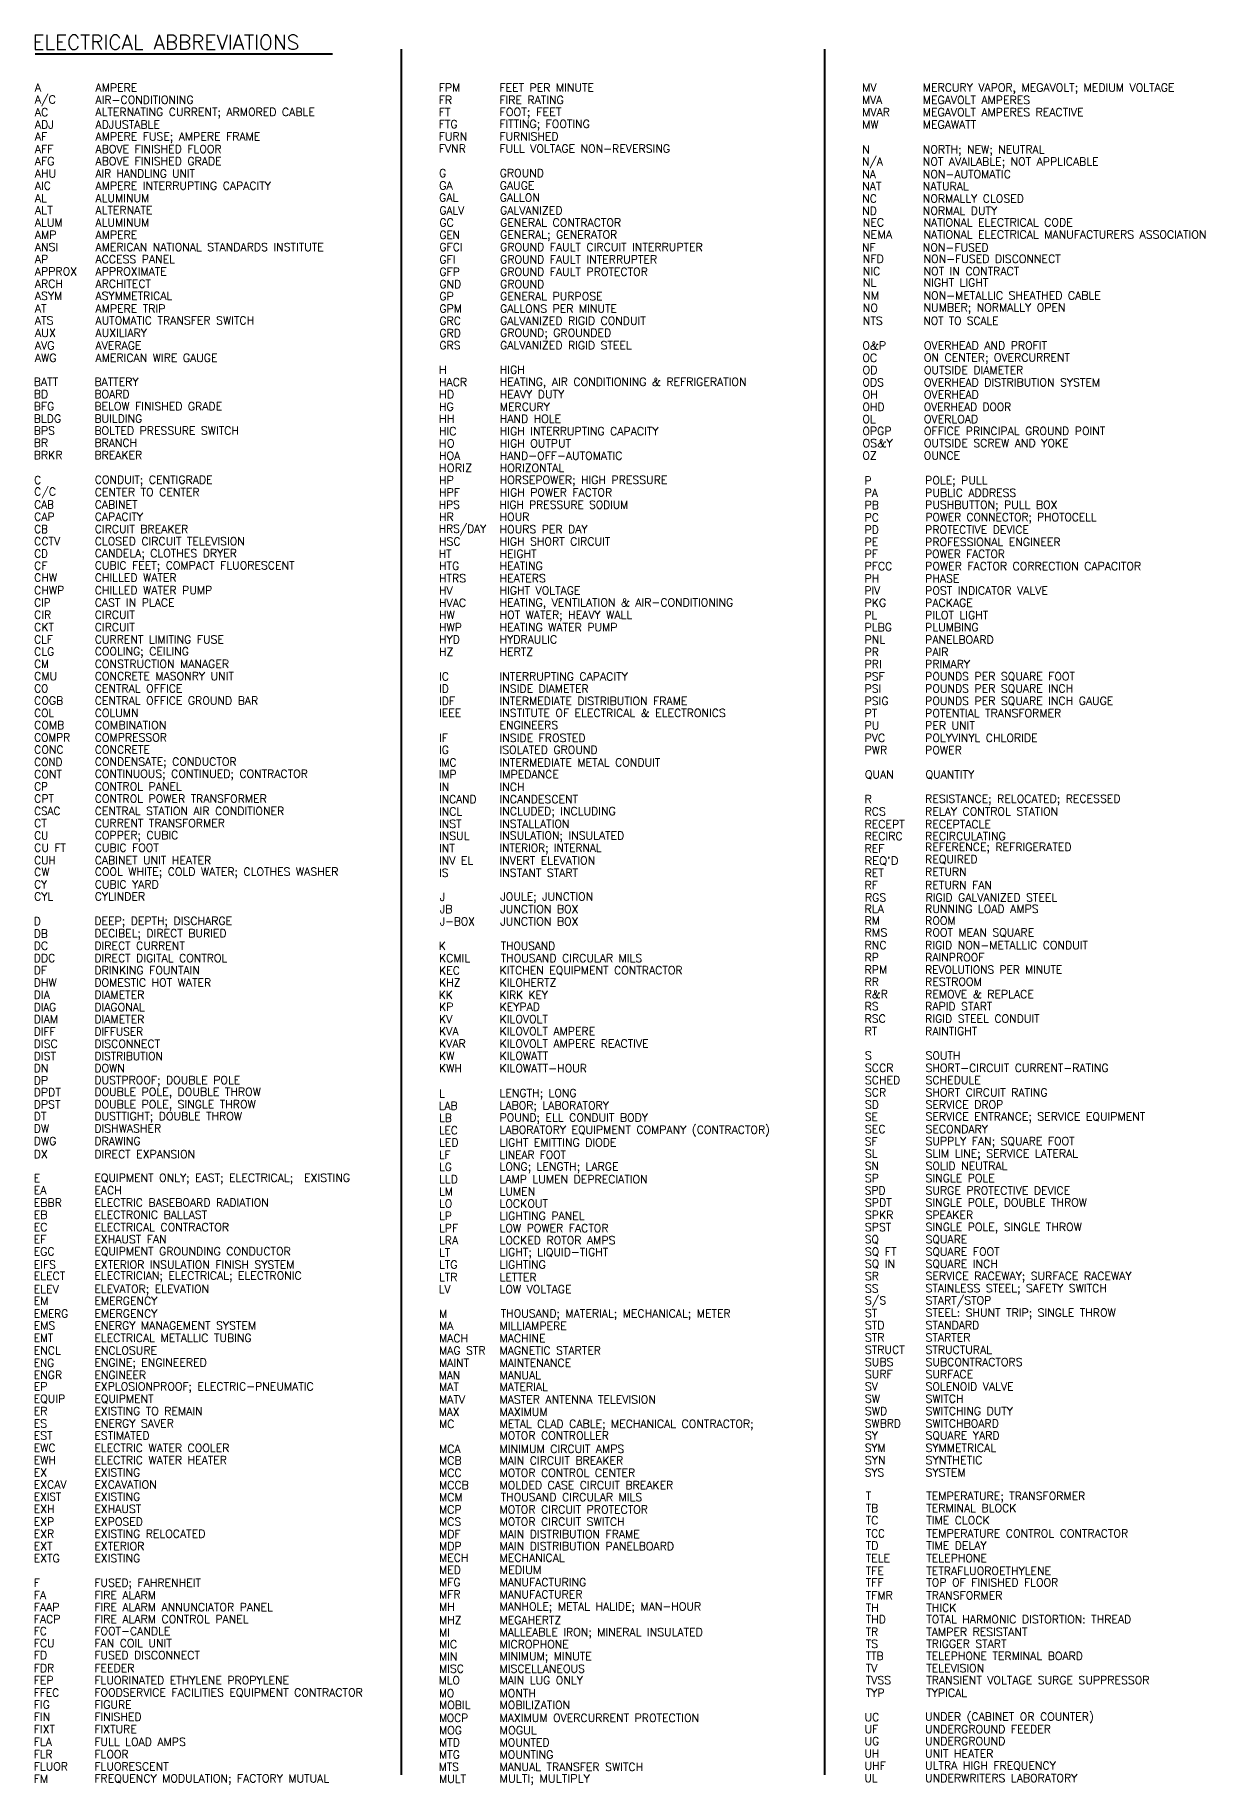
# Model space of a CAD drawing. Header units: inches. Extents: x 5165 to 6055, y 2314 to 2970.
# Drawn here: x 5165 to 5604, y 2314 to 2970 of the extents above; entities that cross this region are included whole.
import ezdxf

# ---------------------------------------------------------------- set-up
doc = ezdxf.new("R2010")
doc.units = ezdxf.units.IN
doc.header["$MEASUREMENT"] = 0
doc.layers.add('www.linecad.com', color=7, linetype='Continuous')
doc.styles.add('www.linecad.com', font='romans.shx')

msp = doc.modelspace()

# ---------------------------------------------------------------- linework, layer by layer
at = {"layer": 'www.linecad.com', "lineweight": 40}
for points in [[(5164.9, 2963.04), (5276.35, 2963.04)], [(5302.11, 2964.73), (5302.11, 2317.67)], [(5460.93, 2964.73), (5460.93, 2317.67)]]:
    msp.add_lwpolyline(points, dxfattribs=at)

# ---------------------------------------------------------------- texts
at = {"layer": 'www.linecad.com', "style": 'www.linecad.com'}
for s, height, p in [('ELECTRICAL ABBREVIATIONS', 5.4926, (5163.86, 2964.59)), ('A', 3, (5164.76, 2948.85)), ('A/C', 3, (5164.76, 2944.4)), ('AMPERE', 3, (5187.48, 2948.85)), ('AIR-CONDITIONING', 3, (5187.48, 2944.29)), ('FPM', 3, (5316.24, 2948.85)), ('FR', 3, (5316.24, 2944.21)), ('FEET PER MINUTE', 3, (5338.96, 2948.85)), ('FIRE RATING', 3, (5338.96, 2944.21)), ('MV', 3, (5475.07, 2948.85)), ('MERCURY VAPOR, MEGAVOLT; MEDIUM VOLTAGE', 3, (5497.79, 2948.9)), ('MEGAVOLT AMPERES', 3, (5497.79, 2944.21)), ('AC', 3, (5164.76, 2939.65)), ('ALTERNATING CURRENT; ARMORED CABLE', 3, (5187.48, 2939.71)), ('FT', 3, (5316.24, 2939.65)), ('MVAR', 3, (5475.07, 2939.65)), ('MEGAVOLT AMPERES REACTIVE', 3, (5497.79, 2939.65)), ('ADJ', 3, (5164.76, 2935.02)), ('AF', 3, (5164.76, 2930.46)), ('ADJUSTABLE', 3, (5187.48, 2935.02)), ('AMPERE FUSE; AMPERE FRAME', 3, (5187.48, 2930.52)), ('FTG', 3, (5316.24, 2935.17)), ('FURN', 3, (5316.24, 2930.54)), ('FITTING; FOOTING', 3, (5338.96, 2935.23)), ('FURNISHED', 3, (5338.96, 2930.54)), ('MW', 3, (5475.07, 2935.02)), ('MEGAWATT', 3, (5497.79, 2935.02)), ('AFF', 3, (5164.76, 2925.83)), ('ABOVE FINISHED FLOOR', 3, (5187.48, 2925.83)), ('FVNR', 3, (5316.24, 2925.98)), ('FULL VOLTAGE NON-REVERSING', 3, (5338.96, 2925.98)), ('N', 3, (5475.07, 2925.61)), ('NORTH; NEW; NEUTRAL', 3, (5497.79, 2925.67)), ('AFG', 3, (5164.76, 2921.27)), ('ABOVE FINISHED GRADE', 3, (5187.48, 2921.27)), ('NOT AVAILABLE; NOT APPLICABLE', 3, (5497.79, 2921.11)), ('AHU', 3, (5164.76, 2916.64)), ('AIC', 3, (5164.76, 2912.08)), ('AMPERE INTERRUPTING CAPACITY', 3, (5187.48, 2912.08)), ('G', 3, (5316.39, 2916.79)), ('GROUND', 3, (5339.11, 2916.79)), ('GAUGE', 3, (5339.11, 2912.15)), ('NA', 3, (5475.07, 2916.42)), ('NAT', 3, (5475.07, 2911.86)), ('NON-AUTOMATIC', 3, (5497.79, 2916.42)), ('NATURAL', 3, (5497.79, 2911.86)), ('AL', 3, (5164.76, 2907.45)), ('ALUMINUM', 3, (5187.48, 2907.45)), ('GAL', 3, (5316.39, 2907.6)), ('GALLON', 3, (5339.11, 2907.6)), ('NC', 3, (5475.07, 2907.23)), ('NORMALLY CLOSED', 3, (5497.79, 2907.23)), ('ALUM', 3, (5164.76, 2898.26)), ('ALTERNATE', 3, (5187.48, 2902.89)), ('ALUMINUM', 3, (5187.48, 2898.26)), ('GC', 3, (5316.46, 2898.26)), ('GALVANIZED', 3, (5339.25, 2902.82)), ('GENERAL CONTRACTOR', 3, (5339.25, 2898.26)), ('ND', 3, (5475.07, 2902.67)), ('NEC', 3, (5475.29, 2898.33)), ('NORMAL DUTY', 3, (5497.79, 2902.67)), ('NATIONAL ELECTRICAL CODE', 3, (5498.08, 2898.33)), ('AMP', 3, (5164.76, 2893.7)), ('AMPERE', 3, (5187.48, 2893.7)), ('GENERAL; GENERATOR', 3, (5339.25, 2893.76)), ('NATIONAL ELECTRICAL MANUFACTURERS ASSOCIATION', 3, (5498.08, 2893.77)), ('ANSI', 3, (5164.76, 2889.07)), ('AP', 3, (5164.76, 2884.51)), ('AMERICAN NATIONAL STANDARDS INSTITUTE', 3, (5187.48, 2889.07)), ('ACCESS PANEL', 3, (5187.48, 2884.51)), ('GFCI', 3, (5316.46, 2889.07)), ('GFI', 3, (5316.46, 2884.43)), ('GROUND FAULT CIRCUIT INTERRUPTER', 3, (5339.25, 2889.07)), ('GROUND FAULT INTERRUPTER', 3, (5339.25, 2884.43)), ('NFD', 3, (5475.29, 2884.65)), ('NON-FUSED', 3, (5497.79, 2888.92)), ('NON-FUSED DISCONNECT', 3, (5498.08, 2884.65)), ('APPROX', 3, (5164.76, 2879.95)), ('APPROXIMATE', 3, (5187.48, 2879.95)), ('GFP', 3, (5316.46, 2879.8)), ('GROUND FAULT PROTECTOR', 3, (5339.25, 2879.8)), ('NIC', 3, (5475.29, 2880.02)), ('NOT IN CONTRACT', 3, (5498.08, 2880.02)), ('ARCH', 3, (5164.76, 2875.32)), ('ARCHITECT', 3, (5187.48, 2875.32)), ('GND', 3, (5316.46, 2875.17)), ('GROUND', 3, (5339.25, 2875.17)), ('NIGHT LIGHT', 3, (5498.08, 2875.76)), ('ASYM', 3, (5164.76, 2870.76)), ('AT', 3, (5164.76, 2865.98)), ('ASYMMETRICAL', 3, (5187.48, 2870.76)), ('AMPERE TRIP', 3, (5187.48, 2865.98)), ('GP', 3, (5316.46, 2870.61)), ('GPM', 3, (5316.46, 2865.98)), ('GENERAL PURPOSE', 3, (5339.25, 2870.61)), ('GALLONS PER MINUTE', 3, (5339.25, 2865.98)), ('NO', 3, (5475.29, 2866.27)), ('NON-METALLIC SHEATHED CABLE', 3, (5498.08, 2870.9)), ('NUMBER; NORMALLY OPEN', 3, (5498.08, 2866.4)), ('ATS', 3, (5164.76, 2861.57)), ('AUTOMATIC TRANSFER SWITCH', 3, (5187.48, 2861.57)), ('GRC', 3, (5316.46, 2861.42)), ('GALVANIZED RIGID CONDUIT', 3, (5339.25, 2861.42)), ('NTS', 3, (5475.29, 2861.42)), ('AVG', 3, (5164.76, 2852.15)), ('AUXILIARY', 3, (5187.48, 2856.86)), ('AVERAGE', 3, (5187.48, 2852.15)), ('GRD', 3, (5316.46, 2856.79)), ('GRS', 3, (5316.46, 2852.23)), ('GROUND; GROUNDED', 3, (5339.25, 2856.92)), ('GALVANIZED RIGID STEEL', 3, (5339.25, 2852.23)), ('O&P', 3, (5475.13, 2852.15)), ('OVERHEAD AND PROFIT', 3, (5498.22, 2852.15)), ('AWG', 3, (5164.76, 2847.52)), ('AMERICAN WIRE GAUGE', 3, (5187.48, 2847.52)), ('OC', 3, (5475.13, 2847.52)), ('ON CENTER; OVERCURRENT', 3, (5498.22, 2847.65)), ('BATT', 3, (5164.33, 2838.55)), ('BATTERY', 3, (5187.05, 2838.55)), ('HACR', 3, (5316.32, 2838.4)), ('HIGH', 3, (5339.11, 2843.04)), ('HEATING, AIR CONDITIONING & REFRIGERATION', 3, (5339.11, 2838.53)), ('OUTSIDE DIAMETER', 3, (5498.22, 2842.96)), ('BD', 3, (5164.33, 2833.92)), ('BOARD', 3, (5187.05, 2833.92)), ('HEAVY DUTY', 3, (5339.11, 2833.85)), ('ODS', 3, (5475.13, 2838.33)), ('OVERHEAD DISTRIBUTION SYSTEM', 3, (5498.22, 2838.33)), ('OVERHEAD', 3, (5498.22, 2833.77)), ('BFG', 3, (5164.33, 2829.36)), ('BELOW FINISHED GRADE', 3, (5187.05, 2829.36)), ('HG', 3, (5316.32, 2829.21)), ('MERCURY', 3, (5339.11, 2829.21)), ('OHD', 3, (5475.13, 2829.14)), ('BLDG', 3, (5164.33, 2824.73)), ('BPS', 3, (5164.33, 2820.24)), ('BUILDING', 3, (5187.05, 2824.73)), ('BOLTED PRESSURE SWITCH', 3, (5187.05, 2820.24)), ('HIC', 3, (5316.32, 2820.02)), ('HAND HOLE', 3, (5339.11, 2824.65)), ('HIGH INTERRUPTING CAPACITY', 3, (5339.11, 2820.02)), ('OL', 3, (5475.13, 2824.58)), ('OPGP', 3, (5475.13, 2820.1)), ('OVERLOAD', 3, (5498.22, 2824.58)), ('OFFICE PRINCIPAL GROUND POINT', 3, (5498.22, 2820.1)), ('BR', 3, (5164.33, 2815.68)), ('BRANCH', 3, (5187.05, 2815.68)), ('HIGH OUTPUT', 3, (5339.11, 2815.46)), ('OUTSIDE SCREW AND YOKE', 3, (5498.22, 2815.54)), ('BRKR', 3, (5164.33, 2811.05)), ('BREAKER', 3, (5187.05, 2811.05)), ('HOA', 3, (5316.32, 2810.83)), ('HAND-OFF-AUTOMATIC', 3, (5339.11, 2810.83)), ('HORIZONTAL', 3, (5339.11, 2806.27)), ('OZ', 3, (5475.13, 2810.9)), ('OUNCE', 3, (5498.15, 2810.9)), ('CONDUIT; CENTIGRADE', 3, (5187.19, 2801.84)), ('HP', 3, (5316.32, 2801.64)), ('HORSEPOWER; HIGH PRESSURE', 3, (5339.11, 2801.77)), ('POLE; PULL', 3, (5498.67, 2801.62)), ('C/C', 3, (5164.47, 2797.35)), ('CENTER TO CENTER', 3, (5187.19, 2797.15)), ('CABINET', 3, (5187.19, 2792.52)), ('HPF', 3, (5316.32, 2797.08)), ('HIGH POWER FACTOR', 3, (5339.11, 2797.08)), ('PA', 3, (5475.95, 2796.93)), ('PUBLIC ADDRESS', 3, (5498.67, 2796.93)), ('CAP', 3, (5164.47, 2787.96)), ('CAPACITY', 3, (5187.19, 2787.96)), ('HR', 3, (5316.32, 2787.89)), ('HOUR', 3, (5339.04, 2787.89)), ('PB', 3, (5475.95, 2792.3)), ('PC', 3, (5475.95, 2787.67)), ('PUSHBUTTON; PULL BOX', 3, (5498.67, 2792.43)), ('CIRCUIT BREAKER', 3, (5187.19, 2783.33)), ('HOURS PER DAY', 3, (5339.04, 2783.26)), ('PD', 3, (5475.95, 2783.11)), ('PROTECTIVE DEVICE', 3, (5498.67, 2783.11)), ('CCTV', 3, (5164.47, 2778.77)), ('CLOSED CIRCUIT TELEVISION', 3, (5187.19, 2778.77)), ('CANDELA; CLOTHES DRYER', 3, (5187.19, 2774.27)), ('HSC', 3, (5316.32, 2778.7)), ('HIGH SHORT CIRCUIT', 3, (5339.04, 2778.7)), ('HEIGHT', 3, (5339.04, 2774.07)), ('PE', 3, (5475.95, 2778.48)), ('PF', 3, (5475.95, 2773.99)), ('PROFESSIONAL ENGINEER', 3, (5498.67, 2778.48)), ('CF', 3, (5164.47, 2769.58)), ('CUBIC FEET; COMPACT FLUORESCENT', 3, (5187.19, 2769.71)), ('HTG', 3, (5316.32, 2769.51)), ('HEATING', 3, (5339.04, 2769.51)), ('PFCC', 3, (5475.95, 2769.43)), ('POWER FACTOR CORRECTION CAPACITOR', 3, (5498.67, 2769.43)), ('CHW', 3, (5164.47, 2765.1)), ('CHWP', 3, (5164.47, 2760.39)), ('CHILLED WATER', 3, (5187.19, 2765.1)), ('CHILLED WATER PUMP', 3, (5187.19, 2760.39)), ('HTRS', 3, (5316.32, 2764.88)), ('HV', 3, (5316.32, 2760.32)), ('HEATERS', 3, (5339.04, 2764.88)), ('HIGHT VOLTAGE', 3, (5339.04, 2760.32)), ('PH', 3, (5475.95, 2764.8)), ('PHASE', 3, (5498.67, 2764.8)), ('POST INDICATOR VALVE', 3, (5498.67, 2760.24)), ('CAST IN PLACE', 3, (5187.19, 2755.76)), ('HVAC', 3, (5316.32, 2755.68)), ('HEATING, VENTILATION & AIR-CONDITIONING', 3, (5339.04, 2755.81)), ('PKG', 3, (5475.95, 2755.68)), ('PACKAGE', 3, (5498.67, 2755.68)), ('CIR', 3, (5164.47, 2751.2)), ('CKT', 3, (5164.47, 2746.57)), ('CIRCUIT', 3, (5187.19, 2751.2)), ('CIRCUIT', 3, (5187.19, 2746.57)), ('HW', 3, (5316.32, 2751.13)), ('HOT WATER; HEAVY WALL', 3, (5339.04, 2751.18)), ('PILOT LIGHT', 3, (5498.67, 2751.05)), ('CURRENT LIMITING FUSE', 3, (5187.19, 2741.93)), ('HWP', 3, (5316.32, 2746.49)), ('HYD', 3, (5316.32, 2741.93)), ('HEATING WATER PUMP', 3, (5339.04, 2746.49)), ('HYDRAULIC', 3, (5339.04, 2741.93)), ('PLBG', 3, (5475.95, 2746.49)), ('PNL', 3, (5475.95, 2741.86)), ('PLUMBING', 3, (5498.67, 2746.49)), ('PANELBOARD', 3, (5498.67, 2741.86)), ('CLG', 3, (5164.47, 2737.38)), ('COOLING; CEILING', 3, (5187.19, 2737.51)), ('HZ', 3, (5316.32, 2737.3)), ('HERTZ', 3, (5339.04, 2737.3)), ('PR', 3, (5475.95, 2737.23)), ('PAIR', 3, (5498.67, 2737.23)), ('CMU', 3, (5164.47, 2728.18)), ('CONSTRUCTION MANAGER', 3, (5187.19, 2732.74)), ('CONCRETE MASONRY UNIT', 3, (5187.19, 2728.18)), ('IC', 3, (5316.32, 2728.04)), ('INTERRUPTING CAPACITY', 3, (5339.04, 2728.04)), ('PRI', 3, (5475.95, 2732.67)), ('PSF', 3, (5475.95, 2728.04)), ('PRIMARY', 3, (5498.67, 2732.67)), ('POUNDS PER SQUARE FOOT', 3, (5498.67, 2728.1)), ('CENTRAL OFFICE', 3, (5187.19, 2723.55)), ('ID', 3, (5316.32, 2723.48)), ('INSIDE DIAMETER', 3, (5339.04, 2723.48)), ('PSI', 3, (5475.95, 2723.48)), ('POUNDS PER SQUARE INCH', 3, (5498.67, 2723.54)), ('COGB', 3, (5164.47, 2718.99)), ('CENTRAL OFFICE GROUND BAR', 3, (5187.19, 2718.99)), ('COLUMN', 3, (5187.19, 2714.36)), ('IDF', 3, (5316.32, 2718.85)), ('IEEE', 3, (5316.32, 2714.36)), ('INTERMEDIATE DISTRIBUTION FRAME', 3, (5339.04, 2718.85)), ('INSTITUTE OF ELECTRICAL & ELECTRONICS', 3, (5339.04, 2714.36)), ('PSIG', 3, (5475.95, 2718.85)), ('PT', 3, (5475.95, 2714.29)), ('POUNDS PER SQUARE INCH GAUGE', 3, (5498.67, 2718.91)), ('POTENTIAL TRANSFORMER', 3, (5498.67, 2714.29)), ('COMB', 3, (5164.47, 2709.8)), ('ENGINEERS', 3, (5339.04, 2709.8)), ('PU', 3, (5475.95, 2709.65)), ('PER UNIT', 3, (5498.67, 2709.65)), ('CONC', 3, (5164.47, 2700.61)), ('COMPRESSOR', 3, (5187.19, 2705.17)), ('CONCRETE', 3, (5187.19, 2700.61)), ('IF', 3, (5316.32, 2705.02)), ('INSIDE FROSTED', 3, (5339.04, 2705.02)), ('PVC', 3, (5475.95, 2705.02)), ('POLYVINYL CHLORIDE', 3, (5498.67, 2705.02)), ('CONDENSATE; CONDUCTOR', 3, (5187.19, 2696.11)), ('IG', 3, (5316.32, 2700.54)), ('ISOLATED GROUND', 3, (5339.04, 2700.54)), ('INTERMEDIATE METAL CONDUIT', 3, (5339.04, 2695.83)), ('PWR', 3, (5475.95, 2700.46)), ('POWER', 3, (5498.67, 2700.46)), ('CONT', 3, (5164.47, 2691.42)), ('CONTINUOUS; CONTINUED; CONTRACTOR', 3, (5187.19, 2691.55)), ('IMPEDANCE', 3, (5339.04, 2691.35)), ('QUAN', 3, (5476.09, 2691.34)), ('QUANTITY', 3, (5498.81, 2691.34)), ('CPT', 3, (5164.47, 2682.23)), ('CONTROL PANEL', 3, (5187.19, 2686.79)), ('CONTROL POWER TRANSFORMER', 3, (5187.19, 2682.23)), ('IN', 3, (5316.32, 2686.64)), ('INCH', 3, (5339.04, 2686.64)), ('INCANDESCENT', 3, (5339.04, 2682.01)), ('R', 3, (5475.95, 2682.08)), ('RESISTANCE; RELOCATED; RECESSED', 3, (5498.67, 2682.21)), ('CENTRAL STATION AIR CONDITIONER', 3, (5187.19, 2677.6)), ('INCL', 3, (5316.32, 2677.45)), ('INCLUDED; INCLUDING', 3, (5339.04, 2677.58)), ('RCS', 3, (5475.95, 2677.45)), ('RELAY CONTROL STATION', 3, (5498.67, 2677.45)), ('CT', 3, (5164.47, 2673.04)), ('CURRENT TRANSFORMER', 3, (5187.19, 2673.04)), ('COPPER; CUBIC', 3, (5187.19, 2668.53)), ('INST', 3, (5316.32, 2672.82)), ('INSUL', 3, (5316.32, 2668.26)), ('INSTALLATION', 3, (5339.04, 2672.82)), ('INSULATION; INSULATED', 3, (5339.04, 2668.39)), ('RECEPT', 3, (5475.95, 2672.67)), ('RECIRC', 3, (5475.95, 2668.18)), ('RECEPTACLE', 3, (5498.67, 2672.67)), ('RECIRCULATING', 3, (5498.67, 2668.18)), ('CU FT', 3, (5164.47, 2663.85)), ('CUBIC FOOT', 3, (5187.19, 2663.85)), ('INT', 3, (5316.32, 2663.63)), ('REF', 3, (5475.95, 2663.55)), ('REFERENCE; REFRIGERATED', 3, (5498.67, 2664.12)), ('CW', 3, (5164.47, 2654.73)), ('CABINET UNIT HEATER', 3, (5187.19, 2659.14)), ('COOL WHITE; COLD WATER; CLOTHES WASHER', 3, (5187.19, 2654.86)), ('INV EL', 3, (5316.32, 2659.07)), ('INVERT ELEVATION', 3, (5339.04, 2659.07)), ('REQUIRED', 3, (5498.67, 2659.5)), ('RETURN', 3, (5498.67, 2654.8)), ('CUBIC YARD', 3, (5187.19, 2650.1)), ('IS', 3, (5316.32, 2654.43)), ('INSTANT START', 3, (5339.04, 2654.43)), ('RET', 3, (5475.95, 2654.36)), ('RF', 3, (5475.95, 2649.8)), ('RETURN FAN', 3, (5498.67, 2649.8)), ('CYL', 3, (5164.47, 2645.54)), ('CYLINDER', 3, (5187.19, 2645.54)), ('J', 3, (5316.6, 2645.39)), ('JOULE; JUNCTION', 3, (5339.32, 2645.52)), ('RGS', 3, (5476.09, 2645.17)), ('RIGID GALVANIZED STEEL', 3, (5498.82, 2645.17)), ('D', 3, (5164.33, 2636.27)), ('DEEP; DEPTH; DISCHARGE', 3, (5187.05, 2636.4)), ('JB', 3, (5316.6, 2640.83)), ('JUNCTION BOX', 3, (5339.32, 2640.83)), ('JUNCTION BOX', 3, (5339.32, 2636.2)), ('RLA', 3, (5475.95, 2640.9)), ('RM', 3, (5475.95, 2636.49)), ('RUNNING LOAD AMPS', 3, (5498.67, 2640.9)), ('ROOM', 3, (5498.67, 2636.49)), ('DECIBEL; DIRECT BURIED', 3, (5187.05, 2631.77)), ('ROOT MEAN SQUARE', 3, (5498.67, 2632.07)), ('DC', 3, (5164.33, 2627.08)), ('DDC', 3, (5164.33, 2622.45)), ('DIRECT CURRENT', 3, (5187.05, 2627.08)), ('DIRECT DIGITAL CONTROL', 3, (5187.05, 2622.45)), ('KCMIL', 3, (5316.32, 2622.45)), ('THOUSAND CIRCULAR MILS', 3, (5339.46, 2622.45)), ('RNC', 3, (5475.95, 2627.3)), ('RP', 3, (5475.95, 2622.74)), ('RIGID NON-METALLIC CONDUIT', 3, (5498.67, 2627.3)), ('RAINPROOF', 3, (5498.67, 2622.74)), ('DF', 3, (5164.33, 2617.89)), ('DRINKING FOUNTAIN', 3, (5187.05, 2617.89)), ('KEC', 3, (5316.32, 2617.82)), ('KITCHEN EQUIPMENT CONTRACTOR', 3, (5339.04, 2617.88)), ('RPM', 3, (5475.95, 2618.11)), ('DHW', 3, (5164.33, 2613.26)), ('DOMESTIC HOT WATER', 3, (5187.05, 2613.26)), ('KHZ', 3, (5316.32, 2613.26)), ('KILOHERTZ', 3, (5339.04, 2613.26)), ('RR', 3, (5475.95, 2613.55)), ('R&R', 3, (5475.95, 2608.92)), ('RESTROOM', 3, (5498.67, 2613.55)), ('REMOVE & REPLACE', 3, (5498.67, 2608.92)), ('DIA', 3, (5164.33, 2608.7)), ('DIAMETER', 3, (5187.05, 2608.7)), ('DIAGONAL', 3, (5187.05, 2604.07)), ('KP', 3, (5316.32, 2604.21)), ('KEYPAD', 3, (5339.04, 2604.21)), ('RS', 3, (5475.95, 2604.36)), ('RAPID START', 3, (5498.67, 2604.36)), ('DIAM', 3, (5164.33, 2599.51)), ('DIAMETER', 3, (5187.05, 2599.51)), ('KV', 3, (5316.32, 2599.58)), ('KILOVOLT', 3, (5339.04, 2599.58)), ('RSC', 3, (5475.95, 2599.73)), ('RIGID STEEL CONDUIT', 3, (5498.67, 2599.73)), ('DISC', 3, (5164.33, 2590.32)), ('DISCONNECT', 3, (5187.05, 2590.32)), ('KVA', 3, (5316.32, 2595.02)), ('KVAR', 3, (5316.32, 2590.39)), ('KILOVOLT AMPERE', 3, (5339.04, 2595.02)), ('KILOVOLT AMPERE REACTIVE', 3, (5339.04, 2590.39)), ('RT', 3, (5475.95, 2595.1)), ('RAINTIGHT', 3, (5498.67, 2595.1)), ('DIST', 3, (5164.33, 2585.68)), ('KW', 3, (5316.32, 2585.83)), ('KILOWATT', 3, (5339.04, 2585.83)), ('S', 3, (5476.09, 2585.9)), ('SOUTH', 3, (5498.81, 2585.9)), ('DN', 3, (5164.33, 2581.2)), ('DP', 3, (5164.33, 2576.57)), ('DOWN', 3, (5187.05, 2581.2)), ('DUSTPROOF; DOUBLE POLE', 3, (5187.05, 2576.7)), ('KWH', 3, (5316.32, 2581.13)), ('KILOWATT-HOUR', 3, (5339.04, 2581.13)), ('SCCR', 3, (5476.09, 2581.27)), ('SCHED', 3, (5476.09, 2576.71)), ('SHORT-CIRCUIT CURRENT-RATING', 3, (5498.81, 2581.27)), ('SCHEDULE', 3, (5498.81, 2576.71)), ('DPDT', 3, (5164.33, 2572.15)), ('DOUBLE POLE, DOUBLE THROW', 3, (5187.05, 2572.29)), ('L', 3, (5316.32, 2571.71)), ('LENGTH; LONG', 3, (5339.04, 2571.84)), ('SCR', 3, (5476.09, 2572.08)), ('SHORT CIRCUIT RATING', 3, (5498.81, 2572.08)), ('DPST', 3, (5164.33, 2567.6)), ('DT', 3, (5164.33, 2563.11)), ('DOUBLE POLE, SINGLE THROW', 3, (5187.05, 2567.65)), ('DUSTTIGHT; DOUBLE THROW', 3, (5187.05, 2563.17)), ('LABOR; LABORATORY', 3, (5339.04, 2567.21)), ('SD', 3, (5476.09, 2567.52)), ('SERVICE DROP', 3, (5498.81, 2567.52)), ('SERVICE ENTRANCE; SERVICE EQUIPMENT', 3, (5498.81, 2563.02)), ('DW', 3, (5164.33, 2558.55)), ('DISHWASHER', 3, (5187.05, 2558.55)), ('LB', 3, (5316.32, 2562.52)), ('POUND; ELL CONDUIT BODY', 3, (5339.04, 2562.65)), ('LABORATORY EQUIPMENT COMPANY (CONTRACTOR)', 3, (5339.04, 2558.08)), ('SEC', 3, (5476.09, 2558.33)), ('SECONDARY', 3, (5498.81, 2558.33)), ('DWG', 3, (5164.33, 2553.85)), ('DRAWING', 3, (5187.05, 2553.85)), ('LED', 3, (5316.32, 2553.33)), ('LIGHT EMITTING DIODE', 3, (5339.04, 2553.33)), ('SUPPLY FAN; SQUARE FOOT', 3, (5498.81, 2553.83)), ('DX', 3, (5164.33, 2548.92)), ('DIRECT EXPANSION', 3, (5187.05, 2548.92)), ('LG', 3, (5316.32, 2544.14)), ('LONG; LENGTH; LARGE', 3, (5339.04, 2544.27)), ('SL', 3, (5476.09, 2549.14)), ('SLIM LINE; SERVICE LATERAL', 3, (5498.81, 2549.2)), ('SOLID NEUTRAL', 3, (5498.81, 2544.51)), ('E', 3, (5164.33, 2539.95)), ('EQUIPMENT ONLY; EAST; ELECTRICAL;  EXISTING', 3, (5187.05, 2540.08)), ('LLD', 3, (5316.32, 2539.51)), ('LAMP LUMEN DEPRECIATION', 3, (5339.04, 2539.51)), ('SP', 3, (5476.09, 2539.95)), ('SINGLE POLE', 3, (5498.81, 2539.95)), ('EA', 3, (5164.33, 2535.39)), ('EBBR', 3, (5164.33, 2530.76)), ('EACH', 3, (5187.05, 2535.39)), ('ELECTRIC BASEBOARD RADIATION', 3, (5187.05, 2530.76)), ('LM', 3, (5316.32, 2534.95)), ('LO', 3, (5316.32, 2530.39)), ('LUMEN', 3, (5339.04, 2534.95)), ('LOCKOUT', 3, (5339.04, 2530.39)), ('SPDT', 3, (5476.09, 2530.76)), ('SURGE PROTECTIVE DEVICE', 3, (5498.81, 2535.32)), ('SINGLE POLE, DOUBLE THROW', 3, (5498.81, 2530.81)), ('EB', 3, (5164.33, 2526.2)), ('ELECTRONIC BALLAST', 3, (5187.05, 2526.2)), ('LIGHTING PANEL', 3, (5339.04, 2525.76)), ('SPKR', 3, (5476.09, 2526.13)), ('SPEAKER', 3, (5498.81, 2526.13)), ('EC', 3, (5164.33, 2521.57)), ('EF', 3, (5164.33, 2517.01)), ('ELECTRICAL CONTRACTOR', 3, (5187.05, 2521.57)), ('EXHAUST FAN', 3, (5187.05, 2517.01)), ('LPF', 3, (5316.32, 2521.2)), ('LOW POWER FACTOR', 3, (5339.04, 2521.2)), ('SPST', 3, (5476.09, 2521.57)), ('SINGLE POLE, SINGLE THROW', 3, (5498.81, 2521.62)), ('SQUARE', 3, (5498.81, 2517)), ('EGC', 3, (5164.33, 2512.45)), ('EQUIPMENT GROUNDING CONDUCTOR', 3, (5187.05, 2512.51)), ('LRA', 3, (5316.32, 2516.64)), ('LOCKED ROTOR AMPS', 3, (5339.04, 2516.64)), ('LIGHT; LIQUID-TIGHT', 3, (5339.04, 2512.21)), ('SQ FT', 3, (5476.09, 2512.37)), ('SQUARE FOOT', 3, (5498.81, 2512.37)), ('EIFS', 3, (5164.33, 2507.52)), ('EXTERIOR INSULATION FINISH SYSTEM', 3, (5187.05, 2507.52)), ('LTG', 3, (5316.32, 2507.52)), ('LIGHTING', 3, (5339.04, 2507.52)), ('SQ IN', 3, (5476.09, 2507.81)), ('SQUARE INCH', 3, (5498.81, 2507.81)), ('ELECT', 3, (5164.33, 2503.26)), ('ELEV', 3, (5164.33, 2498.33)), ('ELECTRICIAN; ELECTRICAL; ELECTRONIC', 3, (5187.05, 2503.39)), ('ELEVATOR; ELEVATION', 3, (5187.05, 2498.39)), ('LTR', 3, (5316.32, 2502.82)), ('LETTER', 3, (5339.04, 2502.74)), ('LOW VOLTAGE', 3, (5339.04, 2498.26)), ('SR', 3, (5476.09, 2503.18)), ('SS', 3, (5476.09, 2498.55)), ('SERVICE RACEWAY; SURFACE RACEWAY', 3, (5498.81, 2503.24)), ('STAINLESS STEEL; SAFETY SWITCH', 3, (5498.81, 2498.68)), ('EM', 3, (5164.33, 2493.92)), ('EMERGENCY', 3, (5187.05, 2493.92)), ('S/S', 3, (5476.09, 2494.11)), ('START/STOP', 3, (5498.81, 2494.11)), ('EMS', 3, (5164.33, 2484.65)), ('EMERGENCY', 3, (5187.05, 2489.14)), ('ENERGY MANAGEMENT SYSTEM', 3, (5187.05, 2484.65)), ('M', 3, (5316.32, 2489.07)), ('MA', 3, (5316.32, 2484.51)), ('MILLIAMPERE', 3, (5339.04, 2484.51)), ('THOUSAND; MATERIAL; MECHANICAL; METER', 3, (5339.46, 2489.2)), ('ST', 3, (5476.09, 2489.36)), ('STD', 3, (5476.09, 2484.8)), ('STEEL: SHUNT TRIP; SINGLE THROW', 3, (5498.81, 2489.49)), ('STANDARD', 3, (5498.81, 2484.8)), ('ELECTRICAL METALLIC TUBING', 3, (5187.05, 2480.02)), ('MACH', 3, (5316.32, 2479.88)), ('MACHINE', 3, (5339.04, 2479.88)), ('STR', 3, (5476.09, 2480.17)), ('STARTER', 3, (5498.81, 2480.17)), ('ENCL', 3, (5164.33, 2475.32)), ('ENCLOSURE', 3, (5187.05, 2475.32)), ('MAG STR', 3, (5316.32, 2475.32)), ('MAGNETIC STARTER', 3, (5339.04, 2475.32)), ('STRUCT', 3, (5476.09, 2475.61)), ('SUBS', 3, (5476.09, 2470.98)), ('STRUCTURAL', 3, (5498.81, 2475.61)), ('SUBCONTRACTORS', 3, (5498.81, 2470.98)), ('ENGR', 3, (5164.33, 2466.13)), ('ENGINE; ENGINEERED', 3, (5187.05, 2470.81)), ('ENGINEER', 3, (5187.05, 2466.13)), ('MAINT', 3, (5316.32, 2470.68)), ('MAINTENANCE', 3, (5339.04, 2470.68)), ('MANUAL', 3, (5339.04, 2466.05)), ('SURF', 3, (5476.09, 2466.42)), ('SURFACE', 3, (5498.81, 2466.42)), ('EP', 3, (5164.33, 2461.79)), ('EXPLOSIONPROOF; ELECTRIC-PNEUMATIC', 3, (5187.05, 2461.84)), ('MAT', 3, (5316.32, 2461.71)), ('MATERIAL', 3, (5339.04, 2461.71)), ('SV', 3, (5476.09, 2461.79)), ('SOLENOID VALVE', 3, (5498.81, 2461.79)), ('EQUIP', 3, (5164.33, 2457.22)), ('ER', 3, (5164.33, 2452.6)), ('EQUIPMENT', 3, (5187.05, 2457.22)), ('EXISTING TO REMAIN', 3, (5187.05, 2452.6)), ('MATV', 3, (5316.32, 2456.93)), ('MASTER ANTENNA TELEVISION', 3, (5339.04, 2456.93)), ('MAXIMUM', 3, (5339.04, 2452.3)), ('SW', 3, (5476.09, 2457.23)), ('SWD', 3, (5476.09, 2452.6)), ('SWITCH', 3, (5498.81, 2457.23)), ('SWITCHING DUTY', 3, (5498.81, 2452.6)), ('ES', 3, (5164.33, 2447.96)), ('ENERGY SAVER', 3, (5187.05, 2447.96)), ('MC', 3, (5316.32, 2447.74)), ('METAL CLAD CABLE; MECHANICAL CONTRACTOR;', 3, (5339.04, 2447.8)), ('SWITCHBOARD', 3, (5498.81, 2447.96)), ('EST', 3, (5164.33, 2443.41)), ('EWC', 3, (5164.33, 2438.77)), ('ESTIMATED', 3, (5187.05, 2443.41)), ('ELECTRIC WATER COOLER', 3, (5187.05, 2438.77)), ('MCA', 3, (5316.32, 2438.41)), ('MOTOR CONTROLLER', 3, (5339.04, 2443.41)), ('MINIMUM CIRCUIT AMPS', 3, (5339.04, 2438.41)), ('SY', 3, (5476.09, 2443.41)), ('SQUARE YARD', 3, (5498.81, 2443.47)), ('SYMMETRICAL', 3, (5498.81, 2438.77)), ('EWH', 3, (5164.33, 2434.21)), ('ELECTRIC WATER HEATER', 3, (5187.05, 2434.21)), ('MCB', 3, (5316.32, 2434.07)), ('MAIN CIRCUIT BREAKER', 3, (5339.04, 2434.07)), ('SYN', 3, (5476.09, 2434.21)), ('EX', 3, (5164.33, 2429.58)), ('EXCAV', 3, (5164.33, 2425.02)), ('EXISTING', 3, (5187.05, 2429.58)), ('EXCAVATION', 3, (5187.05, 2425.02)), ('MCC', 3, (5316.32, 2429.43)), ('MOTOR CONTROL CENTER', 3, (5339.04, 2429.43)), ('SYSTEM', 3, (5498.81, 2429.58)), ('EXISTING', 3, (5187.05, 2420.46)), ('MCCB', 3, (5316.32, 2424.8)), ('MCM', 3, (5316.32, 2420.32)), ('MOLDED CASE CIRCUIT BREAKER', 3, (5339.04, 2424.8)), ('THOUSAND CIRCULAR MILS', 3, (5339.46, 2420.32)), ('T', 3, (5476.38, 2420.76)), ('TEMPERATURE; TRANSFORMER', 3, (5499.1, 2420.74)), ('EXH', 3, (5164.33, 2415.91)), ('EXHAUST', 3, (5187.05, 2415.91)), ('MCP', 3, (5316.32, 2415.68)), ('MOTOR CIRCUIT PROTECTOR', 3, (5339.04, 2415.68)), ('TERMINAL BLOCK', 3, (5499.1, 2416.2)), ('EXP', 3, (5164.33, 2411.13)), ('EXR', 3, (5164.33, 2406.57)), ('EXPOSED', 3, (5187.05, 2411.13)), ('EXISTING RELOCATED', 3, (5187.05, 2406.57)), ('MCS', 3, (5316.32, 2411.13)), ('MDF', 3, (5316.32, 2406.49)), ('MOTOR CIRCUIT SWITCH', 3, (5339.04, 2411.13)), ('MAIN DISTRIBUTION FRAME', 3, (5339.04, 2406.49)), ('TC', 3, (5476.38, 2411.64)), ('TIME CLOCK', 3, (5499.1, 2411.64)), ('TEMPERATURE CONTROL CONTRACTOR', 3, (5499.1, 2406.71)), ('EXT', 3, (5164.33, 2401.93)), ('EXTERIOR', 3, (5187.05, 2401.93)), ('MDP', 3, (5316.32, 2401.93)), ('MAIN DISTRIBUTION PANELBOARD', 3, (5339.04, 2401.93)), ('TD', 3, (5476.38, 2402.16)), ('TIME DELAY', 3, (5499.1, 2402.16)), ('EXTG', 3, (5164.33, 2397.38)), ('EXISTING', 3, (5187.05, 2397.38)), ('MECH', 3, (5316.32, 2397.6)), ('MED', 3, (5316.32, 2393.04)), ('MECHANICAL', 3, (5339.04, 2397.6)), ('TELE', 3, (5476.38, 2397.45)), ('TFE', 3, (5476.38, 2392.67)), ('TELEPHONE', 3, (5499.1, 2397.45)), ('TETRAFLUOROETHYLENE', 3, (5499.1, 2392.67)), ('F', 3, (5164.33, 2388.18)), ('FUSED; FAHRENHEIT', 3, (5187.05, 2388.24)), ('MFG', 3, (5316.32, 2388.41)), ('MANUFACTURING', 3, (5339.04, 2388.41)), ('TFF', 3, (5476.38, 2388.33)), ('TOP OF FINISHED FLOOR', 3, (5499.1, 2388.33)), ('FA', 3, (5164.33, 2383.55)), ('FAAP', 3, (5164.33, 2379.07)), ('FIRE ALARM', 3, (5187.05, 2383.55)), ('FIRE ALARM ANNUNCIATOR PANEL', 3, (5187.05, 2379.07)), ('MFR', 3, (5316.32, 2383.85)), ('MH', 3, (5316.32, 2379.21)), ('MANUFACTURER', 3, (5339.04, 2383.85)), ('MANHOLE; METAL HALIDE; MAN-HOUR', 3, (5339.04, 2379.34)), ('TFMR', 3, (5476.38, 2383.48)), ('TRANSFORMER', 3, (5499.1, 2383.48)), ('FACP', 3, (5164.33, 2374.58)), ('FIRE ALARM CONTROL PANEL', 3, (5187.05, 2374.58)), ('MHZ', 3, (5316.32, 2374.21)), ('MEGAHERTZ', 3, (5339.04, 2374.21)), ('TH', 3, (5476.38, 2378.85)), ('THD', 3, (5476.38, 2374.51)), ('THICK', 3, (5499.1, 2378.85)), ('TOTAL HARMONIC DISTORTION: THREAD', 3, (5499.1, 2374.51)), ('FOOT-CANDLE', 3, (5187.05, 2370.1)), ('MI', 3, (5316.32, 2369.58)), ('MALLEABLE IRON; MINERAL INSULATED', 3, (5339.04, 2369.71)), ('TAMPER RESISTANT', 3, (5499.1, 2369.8)), ('FCU', 3, (5164.33, 2365.54)), ('FD', 3, (5164.33, 2361.05)), ('FAN COIL UNIT', 3, (5187.05, 2365.54)), ('FUSED DISCONNECT', 3, (5187.05, 2361.05)), ('MIC', 3, (5316.32, 2365.17)), ('MIN', 3, (5316.32, 2360.61)), ('MICROPHONE', 3, (5339.04, 2365.17)), ('MINIMUM; MINUTE', 3, (5339.04, 2360.67)), ('TS', 3, (5476.38, 2365.32)), ('TRIGGER START', 3, (5499.1, 2365.32)), ('TELEPHONE TERMINAL BOARD', 3, (5499.1, 2360.76)), ('FDR', 3, (5164.33, 2356.2)), ('FEEDER', 3, (5187.05, 2356.2)), ('MISC', 3, (5316.32, 2355.98)), ('MISCELLANEOUS', 3, (5339.04, 2355.98)), ('TV', 3, (5476.38, 2356.2)), ('TELEVISION', 3, (5499.1, 2356.2)), ('FEP', 3, (5164.33, 2351.64)), ('FLUORINATED ETHYLENE PROPYLENE', 3, (5187.05, 2351.64)), ('FOODSERVICE FACILITIES EQUIPMENT CONTRACTOR', 3, (5187.05, 2347.07)), ('MAIN LUG ONLY', 3, (5339.04, 2351.64)), ('MONTH', 3, (5339.04, 2346.79)), ('TVSS', 3, (5476.38, 2351.71)), ('TYP', 3, (5476.38, 2346.93)), ('TRANSIENT VOLTAGE SURGE SUPPRESSOR', 3, (5499.1, 2351.71)), ('TYPICAL', 3, (5499.1, 2346.93)), ('FIG', 3, (5164.33, 2342.52)), ('FIGURE', 3, (5187.05, 2342.52)), ('MOBIL', 3, (5316.32, 2342.38)), ('MOBILIZATION', 3, (5339.04, 2342.38)), ('FIN', 3, (5164.33, 2337.96)), ('FIXT', 3, (5164.33, 2333.33)), ('FINISHED', 3, (5187.05, 2337.96)), ('FIXTURE', 3, (5187.05, 2333.33)), ('MAXIMUM OVERCURRENT PROTECTION', 3, (5339.04, 2337.52)), ('UC', 3, (5475.95, 2337.82)), ('UF', 3, (5475.95, 2333.33)), ('UNDER (CABINET OR COUNTER)', 3, (5498.67, 2338.01)), ('UNDERGROUND FEEDER', 3, (5498.67, 2333.33)), ('FLA', 3, (5164.33, 2328.55)), ('FULL LOAD AMPS', 3, (5187.05, 2328.55)), ('MOG', 3, (5316.32, 2332.89)), ('MTD', 3, (5316.32, 2328.33)), ('MOUNTED', 3, (5339.04, 2328.33)), ('UG', 3, (5475.95, 2328.85)), ('UNDERGROUND', 3, (5498.67, 2328.85)), ('FLOOR', 3, (5187.05, 2323.92)), ('MTG', 3, (5316.32, 2323.77)), ('MOUNTING', 3, (5339.04, 2323.77)), ('UNIT HEATER', 3, (5498.67, 2324.14)), ('FLUOR', 3, (5164.33, 2319.36)), ('FM', 3, (5164.33, 2314.73)), ('FLUORESCENT', 3, (5187.05, 2319.36)), ('FREQUENCY MODULATION; FACTORY MUTUAL', 3, (5187.05, 2314.86)), ('MULT', 3, (5316.32, 2314.73)), ('MANUAL TRANSFER SWITCH', 3, (5339.04, 2319.14)), ('UHF', 3, (5475.95, 2319.58)), ('ULTRA HIGH FREQUENCY', 3, (5498.67, 2319.65)), ('UNDERWRITERS LABORATORY', 3, (5498.67, 2314.95))]:
    msp.add_text(s, height=height, dxfattribs=at).set_placement(p)
for s, width, p in [('MVA', 0.965074, (5475.09, 2944.21)), ('FOOT; FEET', 1.03255, (5338.94, 2939.71)), ('N/A', 0.970566, (5475.08, 2921.17)), ('AIR HANDLING UNIT', 0.971752, (5187.48, 2916.64)), ('GA', 1.026136, (5316.37, 2912.15)), ('ALT', 1.03346, (5164.75, 2902.89)), ('GALV', 0.974081, (5316.47, 2902.82)), ('GEN', 0.969683, (5316.47, 2893.62)), ('NEMA', 1.035402, (5475.27, 2893.77)), ('NF', 0.960407, (5475.09, 2888.92)), ('NL', 1.026515, (5475.27, 2875.76)), ('NM', 1.039773, (5475.26, 2870.9)), ('NOT TO SCALE', 0.970031, (5498.1, 2861.42)), ('AUX', 1.028409, (5164.76, 2856.86)), ('H', 1.045455, (5316.29, 2843.04)), ('OD', 1.039773, (5475.12, 2842.96)), ('HD', 1.045455, (5316.29, 2833.85)), ('OH', 1.039773, (5475.12, 2833.77)), ('OVERHEAD DOOR', 0.972533, (5498.23, 2829.14)), ('HH', 1.045455, (5316.29, 2824.65)), ('HO', 1.039773, (5316.29, 2815.46)), ('OS&Y', 1.032955, (5475.12, 2815.54)), ('HORIZ', 1.042614, (5316.29, 2806.27)), ('C', 0.947059, (5164.5, 2801.71)), ('P', 0.970588, (5475.96, 2801.49)), ('CAB', 0.960907, (5164.49, 2792.52)), ('HPS', 0.970588, (5316.33, 2792.45)), ('HIGH PRESSURE SODIUM', 0.974183, (5339.05, 2792.45)), ('POWER CONNECTOR; PHOTOCELL', 0.97449, (5498.76, 2787.8)), ('CB', 0.958824, (5164.49, 2783.33)), ('HRS/DAY', 0.969791, (5316.33, 2783.45)), ('CD', 0.958824, (5164.49, 2774.14)), ('HT', 0.970588, (5316.33, 2774.07)), ('POWER FACTOR', 0.974113, (5498.68, 2773.99)), ('PIV', 0.967831, (5475.97, 2760.24)), ('CIP', 0.958824, (5164.49, 2755.76)), ('PL', 0.974265, (5475.96, 2751.05)), ('CLF', 0.974246, (5164.48, 2741.93)), ('CM', 0.956066, (5164.49, 2732.74)), ('CO', 0.956066, (5164.49, 2723.55)), ('COL', 0.963358, (5164.49, 2714.36)), ('COMBINATION', 1.027273, (5187.18, 2709.8)), ('COMPR', 0.963676, (5164.49, 2705.17)), ('COND', 0.963327, (5164.49, 2695.98)), ('IMC', 0.956066, (5316.34, 2695.83)), ('IMP', 0.967831, (5316.33, 2691.35)), ('CP', 0.958824, (5164.49, 2686.79)), ('INCAND', 0.973015, (5316.33, 2682.01)), ('CSAC', 0.957445, (5164.49, 2677.6)), ('CU', 0.958824, (5164.49, 2668.4)), ('INTERIOR; INTERNAL', 0.971379, (5339.05, 2663.76)), ('CUH', 0.962745, (5164.49, 2659.14)), ("REQ'D", 1.066518, (5475.91, 2658.98)), ('CY', 0.956066, (5164.49, 2650.1)), ('J-BOX', 0.973621, (5316.61, 2636.2)), ('DB', 0.970588, (5164.35, 2631.64)), ('RMS', 1.026515, (5475.93, 2632.08)), ('K', 0.970588, (5316.33, 2627.01)), ('THOUSAND', 0.974035, (5339.47, 2627.01)), ('REVOLUTIONS PER MINUTE', 0.973424, (5498.68, 2618.11)), ('DIAG', 0.960907, (5164.35, 2604.07)), ('KK', 0.970588, (5316.33, 2608.63)), ('KIRK KEY', 0.974194, (5339.05, 2608.63)), ('DIFF', 0.972851, (5164.35, 2594.88)), ('DIFFUSER', 0.968649, (5187.07, 2594.88)), ('DISTRIBUTION', 0.974877, (5187.07, 2585.68)), ('LAB', 0.971201, (5316.33, 2567.08)), ('SE', 0.960407, (5476.11, 2562.89)), ('LEC', 0.972134, (5316.33, 2557.89)), ('SF', 0.960407, (5476.11, 2553.7)), ('LF', 0.964084, (5316.34, 2548.7)), ('LINEAR FOOT', 0.970321, (5339.05, 2548.7)), ('SN', 0.970588, (5476.1, 2544.51)), ('SPD', 0.970588, (5476.1, 2535.32)), ('LP', 0.974265, (5316.33, 2525.76)), ('SQ', 0.970936, (5476.1, 2517)), ('LT', 0.974265, (5316.33, 2512.08)), ('LV', 0.971507, (5316.33, 2498.26)), ('EMERG', 0.96487, (5164.35, 2489.14)), ('EMT', 0.961963, (5164.35, 2480.02)), ('ENG', 0.955958, (5164.36, 2470.68)), ('MAN', 0.966912, (5316.33, 2466.05)), ('MAX', 0.966912, (5316.33, 2452.3)), ('SWBRD', 0.974118, (5476.1, 2447.96)), ('SYM', 0.966912, (5476.1, 2438.77)), ('SYNTHETIC', 1.027076, (5498.8, 2434.21)), ('SYS', 0.96875, (5476.1, 2429.58)), ('EXIST', 0.965498, (5164.35, 2420.46)), ('TB', 0.970588, (5476.38, 2416.2)), ('TCC', 0.968627, (5476.38, 2406.71)), ('MEDIUM', 1.037413, (5339.01, 2393.04)), ('FC', 0.969231, (5164.35, 2370.1)), ('TR', 0.970588, (5476.38, 2369.8)), ('TTB', 0.970588, (5476.38, 2360.76)), ('FFEC', 0.971606, (5164.35, 2347.01)), ('MLO', 0.969363, (5316.33, 2351.64)), ('MO', 0.965074, (5316.34, 2346.79)), ('MOCP', 0.972243, (5316.33, 2337.52)), ('MOGUL', 1.029394, (5339.02, 2332.89)), ('FLR', 0.966252, (5164.35, 2323.92)), ('UH', 0.970588, (5475.96, 2324.14)), ('MTS', 0.96875, (5316.33, 2319.14)), ('MULTI; MULTIPLY', 1.031005, (5339.02, 2314.79)), ('UL', 0.974265, (5475.96, 2314.95))]:
    msp.add_text(s, height=3, dxfattribs=dict(at, width=width)).set_placement(p)

doc.saveas('drawing.dxf')
